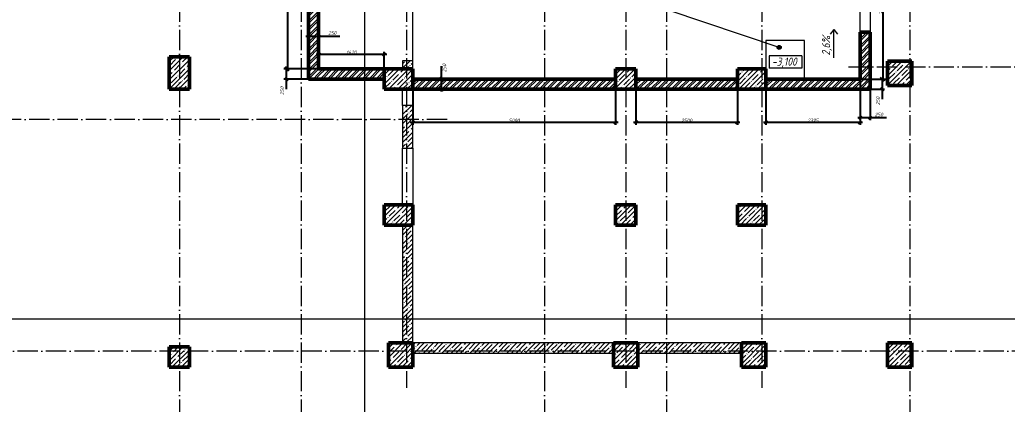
# Model space of a CAD drawing. Header units: millimetres. Extents: x -606178 to 312196, y -19338 to 632709.
# Drawn here: x -586050 to -561717, y 518065 to 527534 of the extents above; entities that cross this region are included whole.
import ezdxf

# ---------------------------------------------------------------- set-up
doc = ezdxf.new("R2010")
doc.units = ezdxf.units.MM
doc.linetypes.add('50_200_ШТРИХ_1Т_ш5_п1_п1_', pattern=[700, 500, -100, 0, -100])
for name, color, linetype, lineweight in [('A-____-____-DIMS', 7, 'Continuous', 9), ('A-FLOR-____-OTLN', 7, 'Continuous', 9), ('A-WALL-____-MCUT-1', 7, 'Continuous', 9), ('A-WALL-____-MCUT-2', 7, 'Continuous', 50), ('A-WALL-____-OTLN', 7, 'Continuous', 9), ('A-WALL-____-PATT-1', 7, 'Continuous', 9), ('G-____-____-DIMS', 7, 'Continuous', 9), ('G-____-____-TEXT', 7, 'Continuous', 9), ('S-COLS-____-MCUT', 7, 'Continuous', 50), ('S-COLS-____-OTLN', 7, 'Continuous', 9), ('S-GRID-____-OTLN-1', 7, '50_200_ШТРИХ_1Т_ш5_п1_п1_', 9)]:
    doc.layers.add(name, color=color, linetype=linetype, lineweight=lineweight)
for name, color, linetype, lineweight, true_color in [('A-WALL-____-OTLN-1', 7, 'Continuous', 9, 0x800000), ('A-WALL-____-PATT-2', 7, 'Continuous', 9, 0x787878), ('G-____-____-SYMB-1', 9, 'Continuous', 9, 0x808080)]:
    doc.layers.add(name, color=color, linetype=linetype, lineweight=lineweight, true_color=true_color)
doc.styles.add('ISOCPEUR_I_2', font='isocpeui.ttf', dxfattribs={"width": 0.85, "height": 2.3})
doc.styles.add('ISOCPEUR_I_3', font='isocpeui.ttf', dxfattribs={"width": 0.85, "height": 2.2})
doc.styles.add('ISOCPEUR_I_7', font='isocpeui.ttf', dxfattribs={"width": 0.9, "height": 90})
doc.dimstyles.new('ISO-1_8_0_9К_СРЕДНИЙ_Кладочные', dxfattribs={"dimscale": 304.8, "dimtxt": 89.638306, "dimasz": 0.246063, "dimexe": 0.19685, "dimexo": 0, "dimgap": 0, "dimtad": 1, "dimdec": 3, "dimrnd": 0.001, "dimdsep": 46, "dimtxsty": 'ISOCPEUR_I_7', "dimblk1": 'OBLIQUE', "dimblk2": 'OBLIQUE', "dimsah": 1, "dimcen": 0.09, "dimdle": 0.19685, "dimazin": 0, "dimtfac": 1, "dimtdec": 4, "dimtix": 1, "dimtmove": 2, "dimatfit": 3, "dimfxl": 1, "dimtvp": 1, "dimtolj": 1, "dimtzin": 0, "dimarcsym": 2})
doc.dimstyles.new('ISO-1_8_0_9К_СРЕДНИЙ_Кладочные_1', dxfattribs={"dimscale": 304.8, "dimtxt": 89.638306, "dimasz": 0.246063, "dimexe": 0.19685, "dimexo": 0, "dimgap": 0, "dimtad": 1, "dimdec": 3, "dimrnd": 0.001, "dimdsep": 46, "dimtxsty": 'ISOCPEUR_I_7', "dimblk1": 'OBLIQUE', "dimblk2": 'OBLIQUE', "dimsah": 1, "dimcen": 0.09, "dimdle": 0.19685, "dimazin": 0, "dimtfac": 1, "dimtdec": 4, "dimtix": 1, "dimtmove": 0, "dimatfit": 3, "dimfxl": 1, "dimtvp": 1, "dimtolj": 1, "dimtzin": 0, "dimarcsym": 2})
pattern_1 = [(45, (-600067.05, 451794.26), (-114.04925, 114.04925), []), (45, (-599953, 451794.26), (-114.04925, 114.04925), [201.612, -40.322, 3.353, -36.97])]
pattern_2 = [(45, (-600067.05, 451794.26), (-85.53659, 85.53659), []), (45, (-600010.02, 451794.26), (-85.53659, 85.53659), [])]

# ---------------------------------------------------------------- blocks, each defined once
blk = doc.blocks.new('BSC_Колонна _Прямоугольная - 500х700-28080545-АР1_Кладочный план подвала в осях 1-64_Ю-ЯЯ')
at = {"layer": 'S-COLS-____-OTLN'}
h = blk.add_hatch(dxfattribs=at)
h.set_pattern_fill('FP_8', color=256, style=0, pattern_type=2)
h.set_pattern_definition([(315, (-70931.04, 32050), (114.04925, 114.04925), []), (315, (-70931.04, 31935.95), (114.04925, 114.04925), [201.613, -40.323, 3.353, -36.97])])
h.paths.add_polyline_path([(-250, 350), (-250, -350), (250, -350), (250, 350)], flags=0)
at = {"layer": 'S-COLS-____-MCUT'}
for p, q in [((250, 350), (-250, 350)), ((-250, 350), (-250, -350)), ((250, -350), (250, 350)), ((-250, -350), (250, -350))]:
    blk.add_line(p, q, dxfattribs=at)
blk = doc.blocks.new('BSC_Колонна _Прямоугольная - 600х600-V44-АР1_Кладочный план подвала в осях 1-64_Ю-ЯЯ')
at = {"layer": 'S-COLS-____-OTLN'}
h = blk.add_hatch(dxfattribs=at)
h.set_pattern_fill('FP_51', color=256, style=0, pattern_type=2)
h.set_pattern_definition([(45, (-28950, -67481.04), (-114.04925, 114.04925), []), (45, (-28835.95, -67481.04), (-114.04925, 114.04925), [201.613, -40.323, 3.353, -36.97])])
h.paths.add_polyline_path([(-300, -300), (300, -300), (300, 300), (-300, 300)], flags=0)
at = {"layer": 'S-COLS-____-MCUT'}
for p, q in [((300, 300), (-300, 300)), ((-300, 300), (-300, -300)), ((300, -300), (300, 300)), ((-300, -300), (300, -300))]:
    blk.add_line(p, q, dxfattribs=at)
blk = doc.blocks.new('BSC_Колонна _Прямоугольная - 500х800-V59-АР1_Кладочный план подвала в осях 1-64_Ю-ЯЯ')
at = {"layer": 'S-COLS-____-OTLN'}
h = blk.add_hatch(dxfattribs=at)
h.set_pattern_fill('FP_72', color=256, style=0, pattern_type=2)
h.set_pattern_definition([(45, (-17950, -74431.04), (-114.04925, 114.04925), []), (45, (-17835.95, -74431.04), (-114.04925, 114.04925), [201.613, -40.323, 3.353, -36.97])])
h.paths.add_polyline_path([(-250, -400), (250, -400), (250, 400), (-250, 400)], flags=0)
at = {"layer": 'S-COLS-____-MCUT'}
for p, q in [((250, 400), (-250, 400)), ((-250, 400), (-250, -400)), ((250, -400), (250, 400)), ((-250, -400), (250, -400))]:
    blk.add_line(p, q, dxfattribs=at)
blk = doc.blocks.new('BSC_Колонна _Прямоугольная - 500х700-25976089-АР1_Кладочный план подвала в осях 1-64_Ю-ЯЯ')
at = {"layer": 'S-COLS-____-OTLN'}
h = blk.add_hatch(dxfattribs=at)
h.set_pattern_fill('FP_73', color=256, style=0, pattern_type=2)
h.set_pattern_definition([(315, (-74281.04, 23350), (114.04925, 114.04925), []), (315, (-74281.04, 23235.95), (114.04925, 114.04925), [201.613, -40.323, 3.353, -36.97])])
h.paths.add_polyline_path([(-250, 350), (-250, -350), (250, -350), (250, 350)], flags=0)
at = {"layer": 'S-COLS-____-MCUT'}
for p, q in [((250, 350), (-250, 350)), ((-250, 350), (-250, -350)), ((250, -350), (250, 350)), ((-250, -350), (250, -350))]:
    blk.add_line(p, q, dxfattribs=at)
blk = doc.blocks.new('BSC_Колонна _Прямоугольная - 500х700-V60-АР1_Кладочный план подвала в осях 1-64_Ю-ЯЯ')
at = {"layer": 'S-COLS-____-OTLN'}
h = blk.add_hatch(dxfattribs=at)
h.set_pattern_fill('FP_74', color=256, style=0, pattern_type=2)
h.set_pattern_definition([(315, (-70931.04, 23350), (114.04925, 114.04925), []), (315, (-70931.04, 23235.95), (114.04925, 114.04925), [201.613, -40.323, 3.353, -36.97])])
h.paths.add_polyline_path([(-250, 350), (-250, -350), (250, -350), (250, 350)], flags=0)
at = {"layer": 'S-COLS-____-MCUT'}
for p, q in [((250, 350), (-250, 350)), ((-250, 350), (-250, -350)), ((250, -350), (250, 350)), ((-250, -350), (250, -350))]:
    blk.add_line(p, q, dxfattribs=at)
blk = doc.blocks.new('BSC_Колонна _Прямоугольная - 500х500-V63-АР1_Кладочный план подвала в осях 1-64_Ю-ЯЯ')
at = {"layer": 'S-COLS-____-OTLN'}
h = blk.add_hatch(dxfattribs=at)
h.set_pattern_fill('FP_77', color=256, style=0, pattern_type=2)
h.set_pattern_definition([(45, (-17950, -67431.04), (-114.04925, 114.04925), []), (45, (-17835.95, -67431.04), (-114.04925, 114.04925), [201.613, -40.323, 3.353, -36.97])])
h.paths.add_polyline_path([(-250, -250), (250, -250), (250, 250), (-250, 250)], flags=0)
at = {"layer": 'S-COLS-____-MCUT'}
for p, q in [((250, 250), (-250, 250)), ((-250, 250), (-250, -250)), ((250, -250), (250, 250)), ((-250, -250), (250, -250))]:
    blk.add_line(p, q, dxfattribs=at)
blk = doc.blocks.new('BSC_Колонна _Прямоугольная - 500х700-V64-АР1_Кладочный план подвала в осях 1-64_Ю-ЯЯ')
at = {"layer": 'S-COLS-____-OTLN'}
h = blk.add_hatch(dxfattribs=at)
h.set_pattern_fill('FP_78', color=256, style=0, pattern_type=2)
h.set_pattern_definition([(315, (-74281.04, 32050), (114.04925, 114.04925), []), (315, (-74281.04, 31935.95), (114.04925, 114.04925), [201.613, -40.323, 3.353, -36.97])])
h.paths.add_polyline_path([(-250, 350), (-250, -350), (250, -350), (250, 350)], flags=0)
at = {"layer": 'S-COLS-____-MCUT'}
for p, q in [((250, 350), (-250, 350)), ((-250, 350), (-250, -350)), ((250, -350), (250, 350)), ((-250, -350), (250, -350))]:
    blk.add_line(p, q, dxfattribs=at)
blk = doc.blocks.new('BSC_Колонна _Прямоугольная - 600х600-V70-АР1_Кладочный план подвала в осях 1-64_Ю-ЯЯ')
at = {"layer": 'S-COLS-____-OTLN'}
h = blk.add_hatch(dxfattribs=at)
h.set_pattern_fill('FP_84', color=256, style=0, pattern_type=2)
h.set_pattern_definition([(45, (-35700, -67481.04), (-114.04925, 114.04925), []), (45, (-35585.95, -67481.04), (-114.04925, 114.04925), [201.613, -40.323, 3.353, -36.97])])
h.paths.add_polyline_path([(-300, -300), (300, -300), (300, 300), (-300, 300)], flags=0)
at = {"layer": 'S-COLS-____-MCUT'}
for p, q in [((300, 300), (-300, 300)), ((-300, 300), (-300, -300)), ((300, -300), (300, 300)), ((-300, -300), (300, -300))]:
    blk.add_line(p, q, dxfattribs=at)
blk = doc.blocks.new('BSC_Колонна _Прямоугольная - 600х600-28080544-АР1_Кладочный план подвала в осях 1-64_Ю-ЯЯ')
at = {"layer": 'S-COLS-____-OTLN'}
h = blk.add_hatch(dxfattribs=at)
h.set_pattern_fill('FP_85', color=256, style=0, pattern_type=2)
h.set_pattern_definition([(45, (-35700, -74421.04), (-114.04925, 114.04925), []), (45, (-35585.95, -74421.04), (-114.04925, 114.04925), [201.613, -40.323, 3.353, -36.97])])
h.paths.add_polyline_path([(-300, -300), (300, -300), (300, 300), (-300, 300)], flags=0)
at = {"layer": 'S-COLS-____-MCUT'}
for p, q in [((300, 300), (-300, 300)), ((-300, 300), (-300, -300)), ((300, -300), (300, 300)), ((-300, -300), (300, -300))]:
    blk.add_line(p, q, dxfattribs=at)
blk = doc.blocks.new('BSC_Колонна _Прямоугольная - 600х600-V99-АР1_Кладочный план подвала в осях 1-64_Ю-ЯЯ')
at = {"layer": 'S-COLS-____-OTLN'}
h = blk.add_hatch(dxfattribs=at)
h.set_pattern_fill('FP_115', color=256, style=0, pattern_type=2)
h.set_pattern_definition([(45, (-32100, -67481.04), (-114.04925, 114.04925), []), (45, (-31985.95, -67481.04), (-114.04925, 114.04925), [201.613, -40.323, 3.353, -36.97])])
h.paths.add_polyline_path([(-300, -300), (300, -300), (300, 300), (-300, 300)], flags=0)
at = {"layer": 'S-COLS-____-MCUT'}
for p, q in [((300, 300), (-300, 300)), ((-300, 300), (-300, -300)), ((300, -300), (300, 300)), ((-300, -300), (300, -300))]:
    blk.add_line(p, q, dxfattribs=at)
blk = doc.blocks.new('BSC_Колонна _Прямоугольная - 600х600-V100-АР1_Кладочный план подвала в осях 1-64_Ю-ЯЯ')
at = {"layer": 'S-COLS-____-OTLN'}
h = blk.add_hatch(dxfattribs=at)
h.set_pattern_fill('FP_116', color=256, style=0, pattern_type=2)
h.set_pattern_definition([(45, (-23400, -67481.04), (-114.04925, 114.04925), []), (45, (-23285.95, -67481.04), (-114.04925, 114.04925), [201.613, -40.323, 3.353, -36.97])])
h.paths.add_polyline_path([(-300, -300), (300, -300), (300, 300), (-300, 300)], flags=0)
at = {"layer": 'S-COLS-____-MCUT'}
for p, q in [((300, 300), (-300, 300)), ((-300, 300), (-300, -300)), ((300, -300), (300, 300)), ((-300, -300), (300, -300))]:
    blk.add_line(p, q, dxfattribs=at)
blk = doc.blocks.new('BSC_Колонна _Прямоугольная - 500х500-V163-АР1_Кладочный план подвала в осях 1-64_Ю-ЯЯ')
at = {"layer": 'S-COLS-____-OTLN'}
h = blk.add_hatch(dxfattribs=at)
h.set_pattern_fill('FP_180', color=256, style=0, pattern_type=2)
h.set_pattern_definition([(45, (-28950, -74281.04), (-114.04925, 114.04925), []), (45, (-28835.95, -74281.04), (-114.04925, 114.04925), [201.613, -40.323, 3.353, -36.97])])
h.paths.add_polyline_path([(-250, -250), (250, -250), (250, 250), (-250, 250)], flags=0)
at = {"layer": 'S-COLS-____-MCUT'}
for p, q in [((250, 250), (-250, 250)), ((-250, 250), (-250, -250)), ((250, -250), (250, 250)), ((-250, -250), (250, -250))]:
    blk.add_line(p, q, dxfattribs=at)
blk = doc.blocks.new('BSC_Колонна _Прямоугольная - 500х500-V164-АР1_Кладочный план подвала в осях 1-64_Ю-ЯЯ')
at = {"layer": 'S-COLS-____-OTLN'}
h = blk.add_hatch(dxfattribs=at)
h.set_pattern_fill('FP_181', color=256, style=0, pattern_type=2)
h.set_pattern_definition([(45, (-28950, -70931.04), (-114.04925, 114.04925), []), (45, (-28835.95, -70931.04), (-114.04925, 114.04925), [201.613, -40.323, 3.353, -36.97])])
h.paths.add_polyline_path([(-250, -250), (250, -250), (250, 250), (-250, 250)], flags=0)
at = {"layer": 'S-COLS-____-MCUT'}
for p, q in [((250, 250), (-250, 250)), ((-250, 250), (-250, -250)), ((250, -250), (250, 250)), ((-250, -250), (250, -250))]:
    blk.add_line(p, q, dxfattribs=at)
blk = doc.blocks.new('_Oblique')
at = {"color": 0, "linetype": 'ByBlock', "lineweight": -2}
blk.add_line((-0.5, -0.5), (0.5, 0.5), dxfattribs=at)
blk = doc.blocks.new('*D3863')
at = {"layer": 'A-____-____-DIMS', "color": 0, "lineweight": -2, "transparency": 16777216}
for p, q in [((-578937, 529525), (-579514, 529525)), ((-579454, 529585), (-579454, 526265)), ((-578687, 526325), (-579514, 526325))]:
    blk.add_line(p, q, dxfattribs=at)
at = {"layer": 'Defpoints', "color": 0, "transparency": 16777216}
for p in [(-578937, 529525), (-579454, 526325), (-578687, 526325)]:
    blk.add_point(p, dxfattribs=at)
at = {"layer": 'A-____-____-DIMS', "color": 0, "lineweight": -2, "transparency": 16777216, "xscale": 75, "yscale": 75, "zscale": 75}
for p, rotation in [((-579454, 529525), 90), ((-579454, 526325), 270)]:
    blk.add_blockref('_Oblique', p, dxfattribs=dict(at, rotation=rotation))
at = {"layer": 'A-____-____-DIMS', "color": 0, "transparency": 16777216, "insert": (-579499, 527925), "char_height": 90, "width": 546.1, "attachment_point": 5, "rotation": 90, "style": 'ISOCPEUR_I_7'}
blk.add_mtext('\\A1;3200', dxfattribs=at)
blk = doc.blocks.new('*D3864')
at = {"layer": 'A-____-____-DIMS', "color": 0, "lineweight": -2, "transparency": 16777216}
for p, q in [((-579483, 526385), (-579483, 526075)), ((-578687, 526325), (-579543, 526325)), ((-577067, 526075), (-579543, 526075)), ((-579483, 526075), (-579483, 525826))]:
    blk.add_line(p, q, dxfattribs=at)
at = {"layer": 'Defpoints', "color": 0, "transparency": 16777216}
for p in [(-578687, 526325), (-579483, 526075), (-577067, 526075)]:
    blk.add_point(p, dxfattribs=at)
at = {"layer": 'A-____-____-DIMS', "color": 0, "lineweight": -2, "transparency": 16777216, "xscale": 75, "yscale": 75, "zscale": 75}
for p, rotation in [((-579483, 526325), 90), ((-579483, 526075), 270)]:
    blk.add_blockref('_Oblique', p, dxfattribs=dict(at, rotation=rotation))
at = {"layer": 'A-____-____-DIMS', "color": 0, "transparency": 16777216, "insert": (-579629, 525681), "char_height": 90, "width": 409.58, "attachment_point": 1, "rotation": 90, "line_spacing_factor": 1.149209, "style": 'ISOCPEUR_I_7'}
blk.add_mtext('\\A1;250', dxfattribs=at)
blk = doc.blocks.new('*D3865')
at = {"layer": 'A-____-____-DIMS', "color": 0, "lineweight": -2, "transparency": 16777216}
for p, q in [((-578997, 527132), (-578687, 527132)), ((-578937, 526791), (-578937, 527192)), ((-578687, 526791), (-578687, 527192)), ((-578687, 527132), (-578160, 527132))]:
    blk.add_line(p, q, dxfattribs=at)
at = {"layer": 'Defpoints', "color": 0, "transparency": 16777216}
for p in [(-578687, 527132), (-578937, 526791), (-578687, 526791)]:
    blk.add_point(p, dxfattribs=at)
at = {"layer": 'A-____-____-DIMS', "color": 0, "lineweight": -2, "transparency": 16777216, "xscale": 75, "yscale": 75, "zscale": 75, "rotation": 180}
blk.add_blockref('_Oblique', (-578937, 527132), dxfattribs=at)
at = {"layer": 'A-____-____-DIMS', "color": 0, "lineweight": -2, "transparency": 16777216, "xscale": 75, "yscale": 75, "zscale": 75}
blk.add_blockref('_Oblique', (-578687, 527132), dxfattribs=at)
at = {"layer": 'A-____-____-DIMS', "color": 0, "transparency": 16777216, "insert": (-578450, 527252), "char_height": 90, "width": 409.58, "attachment_point": 1, "line_spacing_factor": 1.149209, "style": 'ISOCPEUR_I_7'}
blk.add_mtext('\\A1;250', dxfattribs=at)
blk = doc.blocks.new('*D3866')
at = {"layer": 'A-____-____-DIMS', "color": 0, "lineweight": -2, "transparency": 16777216}
for p, q in [((-578747, 526685), (-577007, 526685)), ((-578687, 526791), (-578687, 526625)), ((-577067, 526325), (-577067, 526745))]:
    blk.add_line(p, q, dxfattribs=at)
at = {"layer": 'Defpoints', "color": 0, "transparency": 16777216}
for p in [(-578687, 526791), (-577067, 526685), (-577067, 526325)]:
    blk.add_point(p, dxfattribs=at)
at = {"layer": 'A-____-____-DIMS', "color": 0, "lineweight": -2, "transparency": 16777216, "xscale": 75, "yscale": 75, "zscale": 75, "rotation": 180}
blk.add_blockref('_Oblique', (-578687, 526685), dxfattribs=at)
at = {"layer": 'A-____-____-DIMS', "color": 0, "lineweight": -2, "transparency": 16777216, "xscale": 75, "yscale": 75, "zscale": 75}
blk.add_blockref('_Oblique', (-577067, 526685), dxfattribs=at)
at = {"layer": 'A-____-____-DIMS', "color": 0, "transparency": 16777216, "insert": (-577877, 526730), "char_height": 90, "width": 504.73, "attachment_point": 5, "style": 'ISOCPEUR_I_7'}
blk.add_mtext('\\A1;1620', dxfattribs=at)
blk = doc.blocks.new('*D3869')
at = {"layer": 'A-____-____-DIMS', "color": 0, "lineweight": -2, "transparency": 16777216}
for p, q in [((-565342, 526075), (-564740, 526075)), ((-564800, 526075), (-564800, 525765)), ((-565092, 525825), (-564740, 525825)), ((-564800, 525825), (-564800, 525577))]:
    blk.add_line(p, q, dxfattribs=at)
at = {"layer": 'Defpoints', "color": 0, "transparency": 16777216}
for p in [(-565342, 526075), (-564800, 526075), (-565092, 525825)]:
    blk.add_point(p, dxfattribs=at)
at = {"layer": 'A-____-____-DIMS', "color": 0, "lineweight": -2, "transparency": 16777216, "xscale": 75, "yscale": 75, "zscale": 75}
for p, rotation in [((-564800, 526075), 90), ((-564800, 525825), 270)]:
    blk.add_blockref('_Oblique', p, dxfattribs=dict(at, rotation=rotation))
at = {"layer": 'A-____-____-DIMS', "color": 0, "transparency": 16777216, "insert": (-564946, 525433), "char_height": 90, "width": 409.58, "attachment_point": 1, "rotation": 90, "line_spacing_factor": 1.149209, "style": 'ISOCPEUR_I_7'}
blk.add_mtext('\\A1;250', dxfattribs=at)
blk = doc.blocks.new('*D3870')
at = {"layer": 'A-____-____-DIMS', "color": 0, "lineweight": -2, "transparency": 16777216}
for p, q in [((-564877, 529525), (-564711, 529525)), ((-564771, 526015), (-564771, 529585)), ((-565342, 526075), (-564711, 526075))]:
    blk.add_line(p, q, dxfattribs=at)
at = {"layer": 'Defpoints', "color": 0, "transparency": 16777216}
for p in [(-564877, 529525), (-564771, 529525), (-565342, 526075)]:
    blk.add_point(p, dxfattribs=at)
at = {"layer": 'A-____-____-DIMS', "color": 0, "lineweight": -2, "transparency": 16777216, "xscale": 75, "yscale": 75, "zscale": 75}
for p, rotation in [((-564771, 529525), 90), ((-564771, 526075), 270)]:
    blk.add_blockref('_Oblique', p, dxfattribs=dict(at, rotation=rotation))
at = {"layer": 'A-____-____-DIMS', "color": 0, "transparency": 16777216, "insert": (-564816, 527800), "char_height": 90, "width": 562.65, "attachment_point": 5, "rotation": 90, "style": 'ISOCPEUR_I_7'}
blk.add_mtext('\\A1;3450', dxfattribs=at)
blk = doc.blocks.new('*D3871')
at = {"layer": 'A-____-____-DIMS', "color": 0, "lineweight": -2, "transparency": 16777216}
for p, q in [((-565342, 526075), (-565342, 524949)), ((-567667, 525825), (-567667, 524949)), ((-567727, 525009), (-565282, 525009))]:
    blk.add_line(p, q, dxfattribs=at)
at = {"layer": 'Defpoints', "color": 0, "transparency": 16777216}
for p in [(-565342, 526075), (-567667, 525825), (-565342, 525009)]:
    blk.add_point(p, dxfattribs=at)
at = {"layer": 'A-____-____-DIMS', "color": 0, "lineweight": -2, "transparency": 16777216, "xscale": 75, "yscale": 75, "zscale": 75, "rotation": 180}
blk.add_blockref('_Oblique', (-567667, 525009), dxfattribs=at)
at = {"layer": 'A-____-____-DIMS', "color": 0, "lineweight": -2, "transparency": 16777216, "xscale": 75, "yscale": 75, "zscale": 75}
blk.add_blockref('_Oblique', (-565342, 525009), dxfattribs=at)
at = {"layer": 'A-____-____-DIMS', "color": 0, "transparency": 16777216, "insert": (-566505, 525054), "char_height": 90, "width": 546.1, "attachment_point": 5, "style": 'ISOCPEUR_I_7'}
blk.add_mtext('\\A1;2325', dxfattribs=at)
blk = doc.blocks.new('*D3872')
at = {"layer": 'A-____-____-DIMS', "color": 0, "lineweight": -2, "transparency": 16777216}
for p, q in [((-565342, 526075), (-565342, 525064)), ((-565092, 525825), (-565092, 525064)), ((-565402, 525124), (-565092, 525124)), ((-565092, 525124), (-564691, 525124))]:
    blk.add_line(p, q, dxfattribs=at)
at = {"layer": 'Defpoints', "color": 0, "transparency": 16777216}
for p in [(-565342, 526075), (-565092, 525825), (-565092, 525124)]:
    blk.add_point(p, dxfattribs=at)
at = {"layer": 'A-____-____-DIMS', "color": 0, "lineweight": -2, "transparency": 16777216, "xscale": 75, "yscale": 75, "zscale": 75, "rotation": 180}
blk.add_blockref('_Oblique', (-565342, 525124), dxfattribs=at)
at = {"layer": 'A-____-____-DIMS', "color": 0, "lineweight": -2, "transparency": 16777216, "xscale": 75, "yscale": 75, "zscale": 75}
blk.add_blockref('_Oblique', (-565092, 525124), dxfattribs=at)
at = {"layer": 'A-____-____-DIMS', "color": 0, "transparency": 16777216, "insert": (-564982, 525244), "char_height": 90, "width": 409.58, "attachment_point": 1, "line_spacing_factor": 1.149209, "style": 'ISOCPEUR_I_7'}
blk.add_mtext('\\A1;250', dxfattribs=at)
blk = doc.blocks.new('*D3873')
at = {"layer": 'A-____-____-DIMS', "color": 0, "lineweight": -2, "transparency": 16777216}
for p, q in [((-570867, 525825), (-570867, 524949)), ((-568367, 525825), (-568367, 524949)), ((-570927, 525009), (-568307, 525009))]:
    blk.add_line(p, q, dxfattribs=at)
at = {"layer": 'Defpoints', "color": 0, "transparency": 16777216}
for p in [(-570867, 525825), (-568367, 525825), (-568367, 525009)]:
    blk.add_point(p, dxfattribs=at)
at = {"layer": 'A-____-____-DIMS', "color": 0, "lineweight": -2, "transparency": 16777216, "xscale": 75, "yscale": 75, "zscale": 75, "rotation": 180}
blk.add_blockref('_Oblique', (-570867, 525009), dxfattribs=at)
at = {"layer": 'A-____-____-DIMS', "color": 0, "lineweight": -2, "transparency": 16777216, "xscale": 75, "yscale": 75, "zscale": 75}
blk.add_blockref('_Oblique', (-568367, 525009), dxfattribs=at)
at = {"layer": 'A-____-____-DIMS', "color": 0, "transparency": 16777216, "insert": (-569617, 525054), "char_height": 90, "width": 546.1, "attachment_point": 5, "style": 'ISOCPEUR_I_7'}
blk.add_mtext('\\A1;2500', dxfattribs=at)
blk = doc.blocks.new('*D3874')
at = {"layer": 'A-____-____-DIMS', "color": 0, "lineweight": -2, "transparency": 16777216}
for p, q in [((-576367, 525825), (-576367, 524949)), ((-571367, 525825), (-571367, 524949)), ((-576427, 525009), (-571307, 525009))]:
    blk.add_line(p, q, dxfattribs=at)
at = {"layer": 'Defpoints', "color": 0, "transparency": 16777216}
for p in [(-576367, 525825), (-571367, 525825), (-571367, 525009)]:
    blk.add_point(p, dxfattribs=at)
at = {"layer": 'A-____-____-DIMS', "color": 0, "lineweight": -2, "transparency": 16777216, "xscale": 75, "yscale": 75, "zscale": 75, "rotation": 180}
blk.add_blockref('_Oblique', (-576367, 525009), dxfattribs=at)
at = {"layer": 'A-____-____-DIMS', "color": 0, "lineweight": -2, "transparency": 16777216, "xscale": 75, "yscale": 75, "zscale": 75}
blk.add_blockref('_Oblique', (-571367, 525009), dxfattribs=at)
at = {"layer": 'A-____-____-DIMS', "color": 0, "transparency": 16777216, "insert": (-573867, 525054), "char_height": 90, "width": 546.1, "attachment_point": 5, "style": 'ISOCPEUR_I_7'}
blk.add_mtext('\\A1;5000', dxfattribs=at)
blk = doc.blocks.new('*D3875')
at = {"layer": 'A-____-____-DIMS', "color": 0, "lineweight": -2, "transparency": 16777216}
for p, q in [((-575658, 526075), (-575658, 526390)), ((-575563, 526075), (-575718, 526075)), ((-575658, 525765), (-575658, 526075)), ((-575563, 525825), (-575718, 525825))]:
    blk.add_line(p, q, dxfattribs=at)
at = {"layer": 'Defpoints', "color": 0, "transparency": 16777216}
for p in [(-575658, 526075), (-575563, 526075), (-575563, 525825)]:
    blk.add_point(p, dxfattribs=at)
at = {"layer": 'A-____-____-DIMS', "color": 0, "lineweight": -2, "transparency": 16777216, "xscale": 75, "yscale": 75, "zscale": 75}
for p, rotation in [((-575658, 526075), 90), ((-575658, 525825), 270)]:
    blk.add_blockref('_Oblique', p, dxfattribs=dict(at, rotation=rotation))
at = {"layer": 'A-____-____-DIMS', "color": 0, "transparency": 16777216, "insert": (-575632, 526245), "char_height": 90, "width": 409.58, "attachment_point": 1, "rotation": 90, "line_spacing_factor": 1.149209, "style": 'ISOCPEUR_I_7'}
blk.add_mtext('\\A1;250', dxfattribs=at)
blk = doc.blocks.new('Высотные отметки - 9_5х3_5_h_-17668430-АР1_Кладочный план подвала в осях 1-64_Ю-ЯЯ')
at = {"layer": 'G-____-____-DIMS'}
for p, q in [((-4, 3), (-4, 0)), ((4, 3), (-4, 3)), ((4, 3), (4, 0)), ((4, 0), (-4, 0))]:
    blk.add_line(p, q, dxfattribs=at)

msp = doc.modelspace()

# ---------------------------------------------------------------- hatches: boundary and pattern name
at = {"layer": 'A-WALL-____-PATT-1'}
h = msp.add_hatch(dxfattribs=at)
h.set_pattern_fill('FP_1', color=256, style=0, pattern_type=2)
h.set_pattern_definition(pattern_1)
h.paths.add_polyline_path([(-576367.047, 526325.3011), (-576367.047, 526525.3011), (-576617.047, 526525.3011), (-576617.047, 526325.3011)], flags=0)
h = msp.add_hatch(dxfattribs=at)
h.set_pattern_fill('FP_1', color=256, style=0, pattern_type=2)
h.set_pattern_definition(pattern_1)
h.paths.add_polyline_path([(-576617.047, 524375.3011), (-576367.047, 524375.3011), (-576367.047, 525425.3011), (-576617.047, 525425.3011), (-576617.047, 525163.3642)], flags=0)
h = msp.add_hatch(dxfattribs=at)
h.set_pattern_fill('FP_1', color=256, style=0, pattern_type=2)
h.set_pattern_definition(pattern_1)
h.paths.add_polyline_path([(-576617.047, 519575.3011), (-576367.047, 519575.3011), (-576367.047, 522475.3011), (-576617.047, 522475.3011)], flags=0)
h = msp.add_hatch(dxfattribs=at)
h.set_pattern_fill('FP_1', color=256, style=0, pattern_type=2)
h.set_pattern_definition(pattern_1)
h.paths.add_polyline_path([(-571801.6643, 519325.3011), (-571417.047, 519325.3011), (-571417.047, 519575.3011), (-576367.047, 519575.3011), (-576367.047, 519325.3011)], flags=0)
h = msp.add_hatch(dxfattribs=at)
h.set_pattern_fill('FP_1', color=256, style=0, pattern_type=2)
h.set_pattern_definition(pattern_1)
h.paths.add_polyline_path([(-568267.047, 519325.3011), (-568267.047, 519575.3011), (-570817.047, 519575.3011), (-570817.047, 519325.3011)], flags=0)
at = {"layer": 'A-WALL-____-PATT-2'}
h = msp.add_hatch(dxfattribs=at)
h.set_pattern_fill('FP_53', color=256, style=0, pattern_type=2)
h.set_pattern_definition(pattern_2)
h.paths.add_polyline_path([(-578871.5317, 526075.3011), (-578687.047, 526075.3011), (-578687.047, 529525.3011), (-578937.047, 529525.3011), (-578937.047, 526075.3011)], flags=0)
h = msp.add_hatch(dxfattribs=at)
h.set_pattern_fill('FP_53', color=256, style=0, pattern_type=2)
h.set_pattern_definition(pattern_2)
h.paths.add_polyline_path([(-565342.047, 526075.3011), (-565092.047, 526075.3011), (-565092.047, 527225.3011), (-565342.047, 527225.3011)], flags=0)
h.paths.add_polyline_path([(-565092.047, 528325.3011), (-565092.047, 529525.3011), (-565342.047, 529525.3011), (-565342.047, 528325.3011)], flags=0)
h = msp.add_hatch(dxfattribs=at)
h.set_pattern_fill('FP_53', color=256, style=0, pattern_type=2)
h.set_pattern_definition(pattern_2)
h.paths.add_polyline_path([(-578687.047, 526075.3011), (-577067.047, 526075.3011), (-577067.047, 526325.3011), (-578687.047, 526325.3011)], flags=0)
h = msp.add_hatch(dxfattribs=at)
h.set_pattern_fill('FP_53', color=256, style=0, pattern_type=2)
h.set_pattern_definition(pattern_2)
h.paths.add_polyline_path([(-571801.6643, 525825.3011), (-571367.047, 525825.3011), (-571367.047, 526075.3011), (-576367.047, 526075.3011), (-576367.047, 525825.3011), (-575336.598, 525825.3011)], flags=0)
h = msp.add_hatch(dxfattribs=at)
h.set_pattern_fill('FP_53', color=256, style=0, pattern_type=2)
h.set_pattern_definition(pattern_2)
h.paths.add_polyline_path([(-568367.047, 525825.3011), (-568367.047, 526075.3011), (-570867.047, 526075.3011), (-570867.047, 525825.3011)], flags=0)
h = msp.add_hatch(dxfattribs=at)
h.set_pattern_fill('FP_53', color=256, style=0, pattern_type=2)
h.set_pattern_definition(pattern_2)
h.paths.add_polyline_path([(-565092.047, 525825.3011), (-565092.047, 526075.3011), (-567667.047, 526075.3011), (-567667.047, 525825.3011)], flags=0)
at = {"layer": 'G-____-____-TEXT'}
h = msp.add_hatch(color=256, dxfattribs=at)
edge = h.paths.add_edge_path(flags=0)
edge.add_arc((-567336.7723, 526852.4333), 50, 0, 360)

# ---------------------------------------------------------------- linework, layer by layer
at = {"layer": 'A-FLOR-____-OTLN'}
for p, q in [((-576367.047, 526525.3011), (-576367.047, 527975.3011)), ((-566717.047, 527025.3011), (-567667.047, 527025.3011)), ((-567667.047, 527025.3011), (-567667.047, 526325.3011)), ((-566717.047, 526075.3011), (-566717.047, 527025.3011))]:
    msp.add_line(p, q, dxfattribs=at)
at = {"layer": 'A-WALL-____-MCUT-1'}
for p, q in [((-576617.047, 526525.3011), (-576617.047, 526325.3011)), ((-576367.047, 526525.3011), (-576617.047, 526525.3011)), ((-576367.047, 526325.3011), (-576367.047, 526525.3011)), ((-576617.047, 525425.3011), (-576617.047, 524375.3011)), ((-576367.047, 525425.3011), (-576617.047, 525425.3011)), ((-576367.047, 524375.3011), (-576367.047, 525425.3011)), ((-576617.047, 524375.3011), (-576367.047, 524375.3011)), ((-576617.047, 522475.3011), (-576617.047, 519575.3011)), ((-576367.047, 519575.3011), (-576367.047, 522475.3011)), ((-571417.047, 519575.3011), (-576367.047, 519575.3011)), ((-568267.047, 519575.3011), (-570817.047, 519575.3011)), ((-576367.047, 519325.3011), (-571417.047, 519325.3011)), ((-570817.047, 519325.3011), (-568267.047, 519325.3011))]:
    msp.add_line(p, q, dxfattribs=at)
at = {"layer": 'A-WALL-____-MCUT-2'}
for p, q in [((-578937.047, 529525.3011), (-578937.047, 526075.3011)), ((-578687.047, 526325.3011), (-578687.047, 529525.3011)), ((-565342.047, 527225.3011), (-565342.047, 526075.3011)), ((-565092.047, 527225.3011), (-565342.047, 527225.3011)), ((-565092.047, 525825.3011), (-565092.047, 527225.3011)), ((-577067.047, 526325.3011), (-578687.047, 526325.3011)), ((-578937.047, 526075.3011), (-577067.047, 526075.3011)), ((-571367.047, 526075.3011), (-576367.047, 526075.3011)), ((-568367.047, 526075.3011), (-570867.047, 526075.3011)), ((-565342.047, 526075.3011), (-567667.047, 526075.3011)), ((-576367.047, 525825.3011), (-571367.047, 525825.3011)), ((-570867.047, 525825.3011), (-568367.047, 525825.3011)), ((-567667.047, 525825.3011), (-565092.047, 525825.3011))]:
    msp.add_line(p, q, dxfattribs=at)
at = {"layer": 'A-WALL-____-OTLN'}
for p, q in [((-576617.047, 525425.3011), (-576617.047, 525825.3011)), ((-576367.047, 525825.3011), (-576367.047, 525425.3011)), ((-576617.047, 522975.3011), (-576617.047, 524375.3011)), ((-576367.047, 524375.3011), (-576367.047, 522975.3011))]:
    msp.add_line(p, q, dxfattribs=at)
at = {"layer": 'A-WALL-____-OTLN-1'}
for p, q in [((-565342.047, 527225.3011), (-565342.047, 528325.3011)), ((-565092.047, 528325.3011), (-565092.047, 527225.3011))]:
    msp.add_line(p, q, dxfattribs=at)
at = {"layer": 'G-____-____-DIMS'}
for p, q in [((-565989.5799, 527298.2558), (-566081.6591, 527178.2558)), ((-565989.5799, 527298.2558), (-565897.5006, 527178.2558)), ((-565989.5799, 526598.2558), (-565989.5799, 527298.2558))]:
    msp.add_line(p, q, dxfattribs=at)
at = {"layer": 'G-____-____-SYMB-1'}
for p, q in [((-577557.047, 538460.1057), (-577557.047, 506715.7844)), ((-605002.6203, 520165.3011), (-495695.6357, 520165.3011))]:
    msp.add_line(p, q, dxfattribs=at)
at = {"layer": 'G-____-____-TEXT'}
msp.add_line((-567336.7723, 526852.4333), (-572696.8888, 528657.124), dxfattribs=at)
msp.add_circle((-567336.7723, 526852.4333), 50, dxfattribs=at)
at = {"layer": 'S-GRID-____-OTLN-1'}
for p, q in [((-582117.047, 542687.1106), (-582117.047, 504685.847)), ((-579117.047, 542687.1106), (-579117.047, 504685.847)), ((-576517.047, 542687.1106), (-576517.047, 518469.7429)), ((-573117.047, 542687.1106), (-573117.047, 504685.847)), ((-571117.047, 542687.1106), (-571117.047, 518469.7429)), ((-570117.047, 542687.1106), (-570117.047, 504685.847)), ((-567767.047, 542687.1106), (-567767.047, 518469.7429)), ((-564117.047, 542687.1106), (-564117.047, 504685.847)), ((-565629.601, 526375.3011), (-495992.6403, 526375.3011)), ((-575517.047, 525075.3011), (-604735.8172, 525075.3011)), ((-495992.6403, 519375.3011), (-604735.8172, 519375.3011))]:
    msp.add_line(p, q, dxfattribs=at)

# ---------------------------------------------------------------- block references
at = {"layer": 'G-____-____-DIMS', "xscale": 99.99999999999993, "yscale": 99.99999999999993, "zscale": 99.99999999999993}
msp.add_blockref('Высотные отметки - 9_5х3_5_h_-17668430-АР1_Кладочный план подвала в осях 1-64_Ю-ЯЯ', (-567181.631, 526342.2638), dxfattribs=at)
at = {"layer": 'S-COLS-____-OTLN'}
for name, p in [('BSC_Колонна _Прямоугольная - 500х800-V59-АР1_Кладочный план подвала в осях 1-64_Ю-ЯЯ', (-582117.047, 526225.3011)), ('BSC_Колонна _Прямоугольная - 600х600-28080544-АР1_Кладочный план подвала в осях 1-64_Ю-ЯЯ', (-564367.047, 526215.3011)), ('BSC_Колонна _Прямоугольная - 500х500-V163-АР1_Кладочный план подвала в осях 1-64_Ю-ЯЯ', (-571117.047, 526075.3011)), ('BSC_Колонна _Прямоугольная - 500х500-V164-АР1_Кладочный план подвала в осях 1-64_Ю-ЯЯ', (-571117.047, 522725.3011)), ('BSC_Колонна _Прямоугольная - 600х600-V100-АР1_Кладочный план подвала в осях 1-64_Ю-ЯЯ', (-576667.047, 519275.3011)), ('BSC_Колонна _Прямоугольная - 600х600-V44-АР1_Кладочный план подвала в осях 1-64_Ю-ЯЯ', (-571117.047, 519275.3011)), ('BSC_Колонна _Прямоугольная - 600х600-V99-АР1_Кладочный план подвала в осях 1-64_Ю-ЯЯ', (-567967.047, 519275.3011)), ('BSC_Колонна _Прямоугольная - 600х600-V70-АР1_Кладочный план подвала в осях 1-64_Ю-ЯЯ', (-564367.047, 519275.3011)), ('BSC_Колонна _Прямоугольная - 500х500-V63-АР1_Кладочный план подвала в осях 1-64_Ю-ЯЯ', (-582117.047, 519225.3011))]:
    msp.add_blockref(name, p, dxfattribs=at)
at = {"layer": 'S-COLS-____-OTLN', "rotation": 89.9999999999999}
for name, p in [('BSC_Колонна _Прямоугольная - 500х700-25976089-АР1_Кладочный план подвала в осях 1-64_Ю-ЯЯ', (-576717.047, 526075.3011)), ('BSC_Колонна _Прямоугольная - 500х700-V64-АР1_Кладочный план подвала в осях 1-64_Ю-ЯЯ', (-568017.047, 526075.3011)), ('BSC_Колонна _Прямоугольная - 500х700-V60-АР1_Кладочный план подвала в осях 1-64_Ю-ЯЯ', (-576717.047, 522725.3011)), ('BSC_Колонна _Прямоугольная - 500х700-28080545-АР1_Кладочный план подвала в осях 1-64_Ю-ЯЯ', (-568017.047, 522725.3011))]:
    msp.add_blockref(name, p, dxfattribs=at)

# ---------------------------------------------------------------- texts
at = {"layer": 'G-____-____-DIMS', "insert": (-566280.871, 526653.4552), "char_height": 200, "width": 707.521631, "attachment_point": 1, "rotation": 90, "line_spacing_factor": 1.149209, "style": 'ISOCPEUR_I_3'}
msp.add_mtext('2,6%', dxfattribs=at)
at = {"layer": 'G-____-____-DIMS', "insert": (-567514.2777, 526603.5549), "char_height": 200, "width": 798.352111, "attachment_point": 1, "line_spacing_factor": 1.149209, "style": 'ISOCPEUR_I_2'}
msp.add_mtext('-3,100', dxfattribs=at)

# ---------------------------------------------------------------- dimensions: what is measured, and where the dimension line sits
at = {"layer": 'A-____-____-DIMS'}
for base, p1, p2, override, picture, middle in [((-579453.5602, 526325.3011), (-578937.047, 529525.3011), (-578687.047, 526325.3011), {"dimtxt": 400, "dimpost": '<>', "dimfxl": 3209.750769}, '*D3863', (-579498.5602, 527925.3011)), ((-564771.1463, 529525.3011), (-565342.047, 526075.3011), (-564877.2123, 529525.3011), {"dimtxt": 400, "dimpost": '<>', "dimfxl": 3481.173834}, '*D3870', (-564816.1463, 527800.3011))]:
    dim = msp.add_linear_dim(base=base, p1=p1, p2=p2, angle=90, dimstyle='ISO-1_8_0_9К_СРЕДНИЙ_Кладочные', override=override, dxfattribs=at)
    dim.commit()
    dim.dimension.update_dxf_attribs({"geometry": picture, "text_midpoint": middle})
for base, p1, p2, override, picture, middle in [((-578687.047, 527132.2657), (-578937.047, 526790.7186), (-578687.047, 526790.7186), {"dimtxt": 400, "dimpost": '<>', "dimfxl": 250}, '*D3865', (-578245.7055, 527132.2657)), ((-565092.047, 525124.3447), (-565342.047, 526075.3011), (-565092.047, 525825.3011), {"dimtxt": 400, "dimpost": '<>', "dimfxl": 353.553391}, '*D3872', (-564776.7824, 525124.3447))]:
    dim = msp.add_linear_dim(base=base, p1=p1, p2=p2, dimstyle='ISO-1_8_0_9К_СРЕДНИЙ_Кладочные_1', override=override, dxfattribs=at)
    dim.commit()
    dim.dimension.update_dxf_attribs({"geometry": picture, "text_midpoint": middle, "dimtype": 160})
for base, p1, p2, override, picture, middle in [((-577067.047, 526684.6526), (-578687.047, 526790.7186), (-577067.047, 526325.3011), {"dimtxt": 400, "dimpost": '<>', "dimfxl": 1685.530612}, '*D3866', (-577877.047, 526729.6526)), ((-565342.047, 525009.1827), (-567667.047, 525825.3011), (-565342.047, 526075.3011), {"dimtxt": 400, "dimpost": '<>', "dimfxl": 2338.402232}, '*D3871', (-566504.547, 525054.1827)), ((-571367.047, 525009.1827), (-576367.047, 525825.3011), (-571367.047, 525825.3011), {"dimtxt": 400, "dimpost": '<>', "dimfxl": 5000}, '*D3874', (-573867.047, 525054.1827)), ((-568367.047, 525009.1827), (-570867.047, 525825.3011), (-568367.047, 525825.3011), {"dimtxt": 400, "dimpost": '<>', "dimfxl": 2500}, '*D3873', (-569617.047, 525054.1827))]:
    dim = msp.add_linear_dim(base=base, p1=p1, p2=p2, dimstyle='ISO-1_8_0_9К_СРЕДНИЙ_Кладочные', override=override, dxfattribs=at)
    dim.commit()
    dim.dimension.update_dxf_attribs({"geometry": picture, "text_midpoint": middle})
for base, p1, p2, override, picture, middle in [((-575658.4585, 526075.3011), (-575563.3306, 525825.3011), (-575563.3306, 526075.3011), {"dimtxt": 400, "dimpost": '<>', "dimfxl": 250}, '*D3875', (-575572.4267, 526389.731)), ((-579482.6904, 526075.3011), (-578687.047, 526325.3011), (-577067.047, 526075.3011), {"dimtxt": 400, "dimpost": '<>', "dimfxl": 1639.176623}, '*D3864', (-579568.7222, 525826.0224)), ((-564800.2765, 526075.3011), (-565092.047, 525825.3011), (-565342.047, 526075.3011), {"dimtxt": 400, "dimpost": '<>', "dimfxl": 353.553391}, '*D3869', (-564886.3083, 525577.336))]:
    dim = msp.add_linear_dim(base=base, p1=p1, p2=p2, angle=90, dimstyle='ISO-1_8_0_9К_СРЕДНИЙ_Кладочные_1', override=override, dxfattribs=at)
    dim.commit()
    dim.dimension.update_dxf_attribs({"geometry": picture, "text_midpoint": middle, "dimtype": 160, "text_rotation": 90})

doc.saveas('drawing.dxf')
